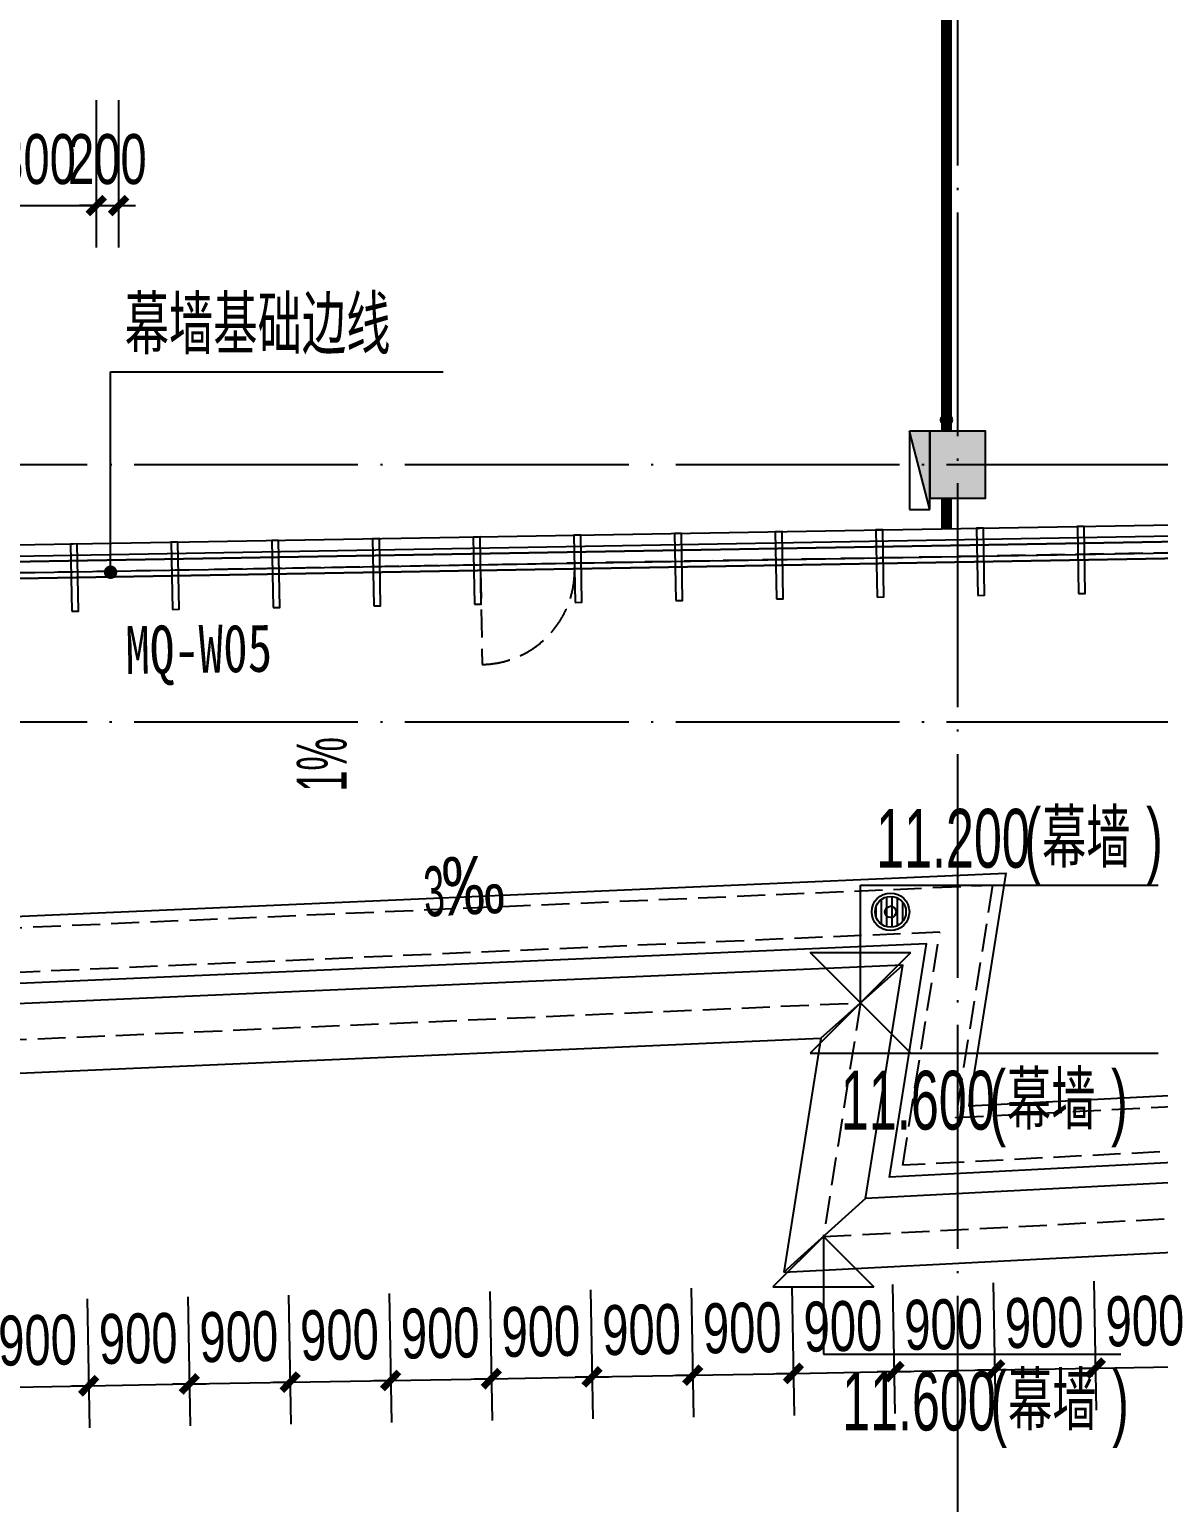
# Model space of a CAD drawing. Extents: x -409435 to 356702, y -107829 to 330904.
# Drawn here: x 33103 to 43196, y 171225 to 184388 of the extents above; entities that cross this region are included whole.
import ezdxf
from ezdxf.xclip import XClip

# ---------------------------------------------------------------- set-up
doc = ezdxf.new("R2010")
doc.units = 0
doc.header["$LTSCALE"] = 1000
doc.header["$MEASUREMENT"] = 0
doc.header["$XCLIPFRAME"] = 0
for name, pattern in [('104-14# 核心筒$0$DOTE', [2.42, 2, -0.2, 0.02, -0.2]), ('14#楼幕墙$0$DASH', [0.35, 0.25, -0.1]), ('X-104 14#平面$0$$0$DASH', [0.35, 0.25, -0.1]), ('X-104 14#平面$0$DASH', [0.35, 0.25, -0.1])]:
    doc.linetypes.add(name, pattern=pattern)
for name, color, linetype in [('01-标注_尺寸', 124, 'Continuous'), ('01-标注_符号', 200, 'Continuous'), ('02-TEXT_标注', 130, 'Continuous'), ('104-14# 核心筒$0$A-C_玻璃幕墙', 140, 'Continuous'), ('104-14# 核心筒$0$A_AXIS-轴线', 36, '104-14# 核心筒$0$DOTE'), ('104-14# 核心筒$0$A_STR-砼柱', 51, 'Continuous'), ('14#楼幕墙$0$A-C_玻璃幕墙', 140, 'Continuous'), ('14#楼幕墙$0$A-C_窗', 140, 'Continuous'), ('PUB_HATCH', 8, 'Continuous'), ('X-104 14#平面$0$01-标注_标高', 200, 'Continuous'), ('X-104 14#平面$0$01-标注_符号', 200, 'Continuous'), ('X-104 14#平面$0$02-TEXT_标注', 130, 'Continuous'), ('X-104 14#平面$0$02-TEXT_门窗', 151, 'Continuous'), ('X-104 14#平面$0$A-C_玻璃幕墙', 140, 'Continuous'), ('X-104 14#平面$0$A-O_分水线', 127, 'Continuous'), ('X-104 14#平面$0$A-O_屋面', 201, 'Continuous'), ('X-104 14#平面$0$A-O_散水', 134, 'Continuous'), ('X-104 14#平面$0$A-SUR_看线', 231, 'Continuous'), ('X-104 14#平面$0$A-TECH_水', 3, 'Continuous'), ('X-104 14#平面$0$A-TECH_结构', 21, 'Continuous'), ('X-104 14#平面$0$挡烟垂壁', 5, 'Continuous')]:
    doc.layers.add(name, color=color, linetype=linetype)
doc.layers.add('X-104 14#平面$0$000套内', color=226, linetype='Continuous', lineweight=30, plot=False)
doc.styles.add('_TCH_DIM', font='ros.shx', dxfattribs={"width": 0.8, "height": 2, "bigfont": 'jd.shx'})
doc.styles.add('_TCH_DIM_T3', font='ros.shx', dxfattribs={"width": 0.705882, "bigfont": 'jd.shx'})
doc.styles.add('X-104 14#平面$0$_TCH_DIM', font='ros.shx', dxfattribs={"width": 0.8, "bigfont": 'jd.shx'})
doc.styles.add('X-104 14#平面$0$_TCH_WINDOW', font='STXIHEI_0.TTF', dxfattribs={"width": 0.75, "height": 3.5})
doc.dimstyles.new('_TCH_ARCH&&150', dxfattribs={"dimtxt": 446.25, "dimasz": 150, "dimexe": 375, "dimexo": 450, "dimgap": 189.375, "dimtad": 1, "dimdec": 0, "dimzin": 0, "dimdsep": 46, "dimtxsty": '_TCH_DIM_T3', "dimblk": 'ARCHTICK', "dimcen": 0.09, "dimclrt": 7, "dimazin": 2, "dimtfac": 1, "dimtdec": 0, "dimtix": 1, "dimtmove": 2, "dimatfit": 3, "dimfxl": 0, "dimtolj": 1, "dimtzin": 0, "dimarcsym": 0})

# ---------------------------------------------------------------- blocks, each defined once
blk = doc.blocks.new('14#楼幕墙$0$A$C103B1A8E')
blk.add_lwpolyline([(0, 0), (60, 0), (60, 600), (0, 600)], close=True)
blk = doc.blocks.new('14#楼幕墙$0$A$C140B3602')
at = {"rotation": 359.9999999999836}
for p in [(16170, -300), (17070, -300), (17970, -300), (18870, -300), (19770, -300), (20670, -300), (21570, -300), (22470, -300), (23370, -300), (24270, -300), (25170, -300)]:
    blk.add_blockref('14#楼幕墙$0$A$C103B1A8E', p, dxfattribs=at)
blk = doc.blocks.new('14#楼幕墙$0$A$C2CD63A88')
at = {"linetype": '14#楼幕墙$0$DASH'}
blk.add_lwpolyline([(0, 670), (0, -170)], dxfattribs=at)
blk.add_arc((0, 670), 840, 270, 0, dxfattribs=at)
blk = doc.blocks.new('14#楼幕墙')
at = {"layer": '14#楼幕墙$0$A-C_玻璃幕墙'}
for p, q in [((17709, 179515), (45230, 179996)), ((17576, 179413), (45232, 179896)), ((17309, 179208), (45235, 179696)), ((17376, 179259), (45234, 179746))]:
    blk.add_line(p, q, dxfattribs=at)
blk.add_lwpolyline([(120742, 216995), (99427, 222925), (92266, 197155), (62308, 195791), (62738, 196820), (22065, 195795), (17309, 179208), (53491, 179840), (52927, 177185), (83500, 178466), (82418, 175654), (109062, 173768), (119297, 188914), (117563, 189300)], close=True, dxfattribs=at)
at = {"layer": '14#楼幕墙$0$A-C_玻璃幕墙', "rotation": 1.000000000000248}
blk.add_blockref('14#楼幕墙$0$A$C140B3602', (17309, 179208), dxfattribs=at)
at = {"layer": '14#楼幕墙$0$A-C_窗', "rotation": 1.000000000003353}
blk.add_blockref('14#楼幕墙$0$A$C2CD63A88', (37148, 178884), dxfattribs=at)
blk = doc.blocks.new('_FZH')
blk.add_lwpolyline([(-0.5, -0.5), (0.5, -0.5), (0.5, 0.5), (-0.5, 0.5)], close=True)
at = {"layer": 'PUB_HATCH'}
blk.add_solid([(-0.5, -0.5), (0.5, -0.5), (-0.5, 0.5), (0.5, 0.5)], dxfattribs=at)
blk = doc.blocks.new('104-14# 核心筒')
at = {"layer": '104-14# 核心筒$0$A-C_玻璃幕墙'}
blk.add_lwpolyline([(82417.6, 175653.6), (83499.8, 178465.9), (52926.6, 177184.7), (53491, 179839.8), (17309.3, 179208.2), (22065.4, 195794.6), (62738.3, 196820), (62307.5, 195791.2), (92265.6, 197155.1), (99426.9, 222925), (120741.8, 216994.6), (117562.9, 189300.5), (119297.3, 188914.5), (109062.3, 173767.9), (82417.6, 175653.6)], dxfattribs=at)
at = {"layer": '104-14# 核心筒$0$A_AXIS-轴线'}
for p, q in [((41400, 228733.6), (41400, 169654.9)), ((-9520, 180500), (50400, 180500)), ((-9520, 178200), (59400, 178200))]:
    blk.add_line(p, q, dxfattribs=at)
at = {"layer": '104-14# 核心筒$0$A_STR-砼柱', "xscale": 500, "yscale": 600, "zscale": 600}
blk.add_blockref('_FZH', (41400, 180500), dxfattribs=at)
blk = doc.blocks.new('X-104 14#平面$0$ydl')
h = blk.add_hatch()
h.set_pattern_fill('ANSI31', color=8, scale=30, angle=45)
h.set_pattern_definition([(90, (0, 0), (-47.625, 1e-14), [])])
edge = h.paths.add_edge_path()
edge.add_arc((0, 0), 138, 0, 360)
for radius in [168, 138]:
    blk.add_circle((0, 0), radius)
blk = doc.blocks.new('X-104 14#平面$0$ydlzh')
at = {"layer": 'X-104 14#平面$0$A-O_分水线'}
blk.add_blockref('X-104 14#平面$0$ydl', (-50070, -29275), dxfattribs=at)
blk = doc.blocks.new('X-104 14#平面$0$$TwtSys$00000434')
for p, q in [((-0.5, 0.5), (-0.5, -0.5)), ((-0.5, -0.5), (0.5, 0.5)), ((0.5, 0.5), (-0.5, 0.5)), ((0.5, -0.5), (0.5, 0.5)), ((-0.5, -0.5), (0.5, -0.5))]:
    blk.add_line(p, q)
blk.add_solid([(0.5, -0.5), (0.5, 0.5), (-0.5, -0.5)])
blk = doc.blocks.new('X-104 14#平面$0$A$C324F6C76')
at = {"layer": 'X-104 14#平面$0$A-TECH_水'}
blk.add_circle((-74600, 180900), 50, dxfattribs=at)
at = {"layer": 'X-104 14#平面$0$A-TECH_水', "xscale": -700, "yscale": -180, "zscale": 700, "rotation": 269.9999999999959}
blk.add_blockref('X-104 14#平面$0$$TwtSys$00000434', (-74840, 180450), dxfattribs=at)
blk = doc.blocks.new('X-104 14#平面')
blk.add_circle((40800, 176503.1), 50)
at = {"layer": 'X-104 14#平面$0$000套内'}
blk.add_lwpolyline([(59650, 177616.6), (53113.6, 177342.7), (53676.9, 179993), (17509.3, 179361.7), (21061.6, 191750), (22050, 191750), (22050, 186000), (23450, 186000), (23450, 184600), (29250, 184600), (29250, 186000), (33800, 186000), (33800, 192000), (41300, 192000), (41300, 196129.5), (59650, 196592.1)], close=True, dxfattribs=at)
at = {"layer": 'X-104 14#平面$0$01-标注_标高'}
for p, q in [((40532.1, 175690.6), (40532.1, 176740.6)), ((40532.1, 176740.6), (43191.6, 176740.6)), ((40532.1, 175690.6), (40082.1, 176140.6)), ((40082.1, 176140.6), (40982.1, 176140.6)), ((40532.1, 175690.6), (40982.1, 176140.6)), ((40532.1, 175690.6), (40082.1, 175240.6)), ((40532.1, 175690.6), (40982.1, 175240.6)), ((40082.1, 175240.6), (43191.6, 175240.6)), ((40199.6, 173602.3), (39749.6, 173152.3)), ((40199.6, 173602.3), (40649.6, 173152.3)), ((40199.6, 173602.3), (40199.6, 172552.3)), ((39749.6, 173152.3), (40649.6, 173152.3)), ((40199.6, 172552.3), (42859.1, 172552.3))]:
    blk.add_line(p, q, dxfattribs=at)
at = {"layer": 'X-104 14#平面$0$01-标注_符号'}
for p, q in [((33828.5, 179538.2), (33828.5, 181327.9)), ((33828.5, 181327.9), (36801.7, 181327.9))]:
    blk.add_line(p, q, dxfattribs=at)
at = {"layer": 'X-104 14#平面$0$01-标注_符号', "const_width": 60}
blk.add_lwpolyline([(33828.5, 179508.2, 1), (33828.5, 179568.2, 1)], format="xyb", close=True, dxfattribs=at)
at = {"layer": 'X-104 14#平面$0$A-C_玻璃幕墙'}
blk.add_lwpolyline([(82417.6, 175653.6), (83499.8, 178465.9), (52926.6, 177184.7), (53491, 179839.8), (17309.3, 179208.2), (22065.4, 195794.6), (62738.3, 196820), (62307.5, 195791.2), (92265.6, 197155.1), (99426.9, 222925), (120741.8, 216994.6), (117562.9, 189300.5), (119297.3, 188914.5), (109062.3, 173767.9), (82417.6, 175653.6)], dxfattribs=at)
at = {"layer": 'X-104 14#平面$0$A-O_屋面', "ltscale": 5}
for p, q in [((39845.1, 173283.6), (83828.3, 175553.8)), ((-6009.8, 173358.3), (40178.1, 175374.9)), ((40178.1, 175374.9), (39845.1, 173283.6))]:
    blk.add_line(p, q, dxfattribs=at)
for points in [[(82593.5, 176110.9), (40577.8, 173942.2), (40909.8, 176027.4), (-5236.8, 174012.6), (-2256.1, 188036.1)], [(40178.1, 175374.9), (40909.8, 176027.4)], [(40577.8, 173942.2), (39845.1, 173283.6)]]:
    blk.add_lwpolyline(points, dxfattribs=at)
at = {"layer": 'X-104 14#平面$0$A-O_散水'}
blk.add_lwpolyline([(-5012.4, 174202.6), (-2140.5, 187714.1), (6281.8, 185923.8), (9040, 198900), (22435.7, 198900), (15786.4, 175711.3), (41830.4, 176848.4), (41499.5, 174770.9), (82900.2, 176907.7), (82664.3, 176294.7), (40790.5, 174133.5), (41122.2, 176216.9)], close=True, dxfattribs=at)
at = {"layer": 'X-104 14#平面$0$A-O_散水', "linetype": 'X-104 14#平面$0$DASH'}
blk.add_lwpolyline([(-4887.8, 174308.1), (-2063.5, 187595.5), (6358.8, 185805.2), (9121, 198800), (22303, 198800), (15652, 175605.3), (41712.4, 176743.1), (41381.4, 174664.6), (82860.9, 176805.6), (82703.6, 176396.9), (40908.7, 174239.7), (41240.3, 176322.1)], close=True, dxfattribs=at)
at = {"layer": 'X-104 14#平面$0$A-SUR_看线', "linetype": 'X-104 14#平面$0$DASH', "ltscale": 2, "const_width": 100}
blk.add_lwpolyline([(41300, 180200), (41300, 179928.8)], dxfattribs=at)
at = {"layer": 'X-104 14#平面$0$A-TECH_结构', "linetype": 'X-104 14#平面$0$$0$DASH'}
blk.add_lwpolyline([(108910.7, 174079.4), (118802, 188717.3), (117234.1, 189066.3), (120414.6, 216774.3), (99635.6, 222555.6), (95312.9, 207000.2), (89162.1, 208711.5), (77269.5, 199400), (8635.1, 199400), (5919.8, 186625.4), (-2502.5, 188415.7), (-5635.8, 173674.9), (40532.1, 175690.6), (40199.6, 173602.3), (83848.5, 175853.1)], close=True, dxfattribs=at)
blk.add_lwpolyline([(82521.6, 175784.7), (83573.8, 178519), (52988.9, 177237.3), (53553, 179890.9), (17376, 179259.4), (22103.3, 195745.6), (62662.4, 196768.1), (62230.9, 195737.7), (92304.1, 197106.8), (95072, 207067.2)], dxfattribs=at)
at = {"layer": 'X-104 14#平面$0$挡烟垂壁', "linetype": 'X-104 14#平面$0$DASH', "ltscale": 2, "const_width": 100}
blk.add_lwpolyline([(41300, 185500), (41300, 180800)], dxfattribs=at)
ref = blk.add_blockref('104-14# 核心筒', (0, 0))
XClip(ref).set_block_clipping_path([(-38664.3623821461, -25500), (139216.5485069363, 330900)])
for name, p in [('X-104 14#平面$0$A$C324F6C76', (115900, 0)), ('14#楼幕墙', (0, 0)), ('X-104 14#平面$0$ydlzh', (90870.4, 205778.6))]:
    blk.add_blockref(name, p)
at = {"layer": 'X-104 14#平面$0$02-TEXT_标注', "style": 'X-104 14#平面$0$_TCH_DIM'}
for s, height, width, p in [('幕墙基础边线', 520.93, 0.8, (33954.9, 181485.4)), ('(', 525, 0.64, (41997, 176898.1)), ('幕墙', 520.93, 0.8, (42153.8, 176898.1)), (')', 525, 0.64, (43085, 176898.1)), ('11.200', 525, 0.64, (40670.8, 176898.1)), ('11.600', 525, 0.64, (40357.1, 174558.1)), ('(', 525, 0.64, (41683.3, 174558.1)), ('幕墙', 520.93, 0.8, (41840.1, 174558.1)), (')', 525, 0.64, (42771.3, 174558.1)), ('幕墙', 520.93, 0.8, (41849.9, 171869.8)), ('11.600', 525, 0.64, (40366.9, 171869.8)), ('(', 525, 0.64, (41693.1, 171869.8)), (')', 525, 0.64, (42781, 171869.8))]:
    blk.add_text(s, height=height, dxfattribs=dict(at, width=width)).set_placement(p)
at = {"layer": 'X-104 14#平面$0$02-TEXT_门窗', "style": 'X-104 14#平面$0$_TCH_WINDOW', "width": 0.75}
blk.add_text('MQ-W05', height=428.14, rotation=1, dxfattribs=at).set_placement((33965.2, 178627.7))
blk = doc.blocks.new('_ArchTick')
at = {"color": 0, "linetype": 'ByBlock', "const_width": 0.4}
blk.add_lwpolyline([(-0.5, -0.5), (0.5, 0.5)], dxfattribs=at)
blk = doc.blocks.new('*D1066')
at = {"layer": '01-标注_尺寸', "color": 0, "lineweight": -2, "transparency": 16777216}
for p, q in [((33700, 183756), (33700, 182439)), ((33900, 183756), (33900, 182439)), ((33700, 182814), (33550, 182814)), ((33700, 182814), (33900, 182814)), ((33900, 182814), (34050, 182814))]:
    blk.add_line(p, q, dxfattribs=at)
at = {"layer": 'Defpoints', "color": 0, "transparency": 16777216}
for p in [(33700, 184206), (33900, 184206), (33900, 182814)]:
    blk.add_point(p, dxfattribs=at)
at = {"layer": '01-标注_尺寸', "color": 0, "lineweight": -2, "transparency": 16777216, "xscale": 150, "yscale": 150, "zscale": 150}
blk.add_blockref('_ArchTick', (33700, 182814), dxfattribs=at)
at = {"layer": '01-标注_尺寸', "color": 0, "lineweight": -2, "transparency": 16777216, "xscale": 150, "yscale": 150, "zscale": 150, "rotation": 180}
blk.add_blockref('_ArchTick', (33900, 182814), dxfattribs=at)
at = {"layer": '01-标注_尺寸', "color": 7, "transparency": 16777216, "insert": (33800, 183227), "char_height": 446.2, "attachment_point": 5, "style": '_TCH_DIM_T3'}
blk.add_mtext('\\A1;200', dxfattribs=at)
blk = doc.blocks.new('*D1067')
at = {"layer": '01-标注_尺寸', "color": 0, "lineweight": -2, "transparency": 16777216}
for p, q in [((32400, 183756), (32400, 182439)), ((33700, 183756), (33700, 182439)), ((32400, 182814), (33700, 182814))]:
    blk.add_line(p, q, dxfattribs=at)
at = {"layer": 'Defpoints', "color": 0, "transparency": 16777216}
for p in [(32400, 184206), (33700, 184206), (33700, 182814)]:
    blk.add_point(p, dxfattribs=at)
at = {"layer": '01-标注_尺寸', "color": 0, "lineweight": -2, "transparency": 16777216, "xscale": 150, "yscale": 150, "zscale": 150, "rotation": 180}
blk.add_blockref('_ArchTick', (32400, 182814), dxfattribs=at)
at = {"layer": '01-标注_尺寸', "color": 0, "lineweight": -2, "transparency": 16777216, "xscale": 150, "yscale": 150, "zscale": 150}
blk.add_blockref('_ArchTick', (33700, 182814), dxfattribs=at)
at = {"layer": '01-标注_尺寸', "color": 7, "transparency": 16777216, "insert": (33050, 183227), "char_height": 446.2, "attachment_point": 5, "style": '_TCH_DIM_T3'}
blk.add_mtext('\\A1;1300', dxfattribs=at)
blk = doc.blocks.new('*D1508')
at = {"layer": '01-标注_尺寸', "color": 0, "lineweight": -2, "transparency": 16777216}
for p, q in [((32719, 173031), (32740, 171878)), ((33619, 173047), (33639, 171894)), ((32733, 172253), (32583, 172251)), ((32733, 172253), (33633, 172269)), ((33633, 172269), (33783, 172272))]:
    blk.add_line(p, q, dxfattribs=at)
at = {"layer": 'Defpoints', "color": 0, "transparency": 16777216}
for p in [(33611, 173497), (32712, 173481), (33633, 172269)]:
    blk.add_point(p, dxfattribs=at)
at = {"layer": '01-标注_尺寸', "color": 0, "lineweight": -2, "transparency": 16777216, "xscale": 150, "yscale": 150, "zscale": 150}
for p, rotation in [((32733, 172253), 1.000000000021579), ((33633, 172269), 181.0000000000216)]:
    blk.add_blockref('_ArchTick', p, dxfattribs=dict(at, rotation=rotation))
at = {"layer": '01-标注_尺寸', "color": 7, "transparency": 16777216, "insert": (33176, 172674), "char_height": 446.2, "attachment_point": 5, "rotation": 1, "style": '_TCH_DIM_T3'}
blk.add_mtext('\\A1;900', dxfattribs=at)
blk = doc.blocks.new('*D1509')
at = {"layer": '01-标注_尺寸', "color": 0, "lineweight": -2, "transparency": 16777216}
for p, q in [((33619, 173047), (33639, 171894)), ((34519, 173063), (34539, 171910)), ((33633, 172269), (33483, 172266)), ((33633, 172269), (34533, 172285)), ((34533, 172285), (34683, 172287))]:
    blk.add_line(p, q, dxfattribs=at)
at = {"layer": 'Defpoints', "color": 0, "transparency": 16777216}
for p in [(33611, 173497), (34511, 173513), (34533, 172285)]:
    blk.add_point(p, dxfattribs=at)
at = {"layer": '01-标注_尺寸', "color": 0, "lineweight": -2, "transparency": 16777216, "xscale": 150, "yscale": 150, "zscale": 150}
for p, rotation in [((33633, 172269), 1.000000000021499), ((34533, 172285), 181.0000000000215)]:
    blk.add_blockref('_ArchTick', p, dxfattribs=dict(at, rotation=rotation))
at = {"layer": '01-标注_尺寸', "color": 7, "transparency": 16777216, "insert": (34076, 172689), "char_height": 446.2, "attachment_point": 5, "rotation": 1, "style": '_TCH_DIM_T3'}
blk.add_mtext('\\A1;900', dxfattribs=at)
blk = doc.blocks.new('*D1510')
at = {"layer": '01-标注_尺寸', "color": 0, "lineweight": -2, "transparency": 16777216}
for p, q in [((34519, 173063), (34539, 171910)), ((35419, 173078), (35439, 171926)), ((35433, 172301), (35583, 172303)), ((34533, 172285), (34383, 172282)), ((34533, 172285), (35433, 172301))]:
    blk.add_line(p, q, dxfattribs=at)
at = {"layer": 'Defpoints', "color": 0, "transparency": 16777216}
for p in [(34511, 173513), (35411, 173528), (35433, 172301)]:
    blk.add_point(p, dxfattribs=at)
at = {"layer": '01-标注_尺寸', "color": 0, "lineweight": -2, "transparency": 16777216, "xscale": 150, "yscale": 150, "zscale": 150}
for p, rotation in [((34533, 172285), 1.000000000021739), ((35433, 172301), 181.0000000000217)]:
    blk.add_blockref('_ArchTick', p, dxfattribs=dict(at, rotation=rotation))
at = {"layer": '01-标注_尺寸', "color": 7, "transparency": 16777216, "insert": (34975, 172705), "char_height": 446.2, "attachment_point": 5, "rotation": 1, "style": '_TCH_DIM_T3'}
blk.add_mtext('\\A1;900', dxfattribs=at)
blk = doc.blocks.new('*D1511')
at = {"layer": '01-标注_尺寸', "color": 0, "lineweight": -2, "transparency": 16777216}
for p, q in [((36319, 173094), (36339, 171941)), ((35419, 173078), (35439, 171926)), ((35433, 172301), (36332, 172316)), ((36332, 172316), (36482, 172319)), ((35433, 172301), (35283, 172298))]:
    blk.add_line(p, q, dxfattribs=at)
at = {"layer": 'Defpoints', "color": 0, "transparency": 16777216}
for p in [(35411, 173528), (36311, 173544), (36332, 172316)]:
    blk.add_point(p, dxfattribs=at)
at = {"layer": '01-标注_尺寸', "color": 0, "lineweight": -2, "transparency": 16777216, "xscale": 150, "yscale": 150, "zscale": 150}
for p, rotation in [((35433, 172301), 1.000000000021579), ((36332, 172316), 181.0000000000216)]:
    blk.add_blockref('_ArchTick', p, dxfattribs=dict(at, rotation=rotation))
at = {"layer": '01-标注_尺寸', "color": 7, "transparency": 16777216, "insert": (35875, 172721), "char_height": 446.2, "attachment_point": 5, "rotation": 1, "style": '_TCH_DIM_T3'}
blk.add_mtext('\\A1;900', dxfattribs=at)
blk = doc.blocks.new('*D1512')
at = {"layer": '01-标注_尺寸', "color": 0, "lineweight": -2, "transparency": 16777216}
for p, q in [((36319, 173094), (36339, 171941)), ((37219, 173110), (37239, 171957)), ((36332, 172316), (36182, 172314)), ((36332, 172316), (37232, 172332)), ((37232, 172332), (37382, 172335))]:
    blk.add_line(p, q, dxfattribs=at)
at = {"layer": 'Defpoints', "color": 0, "transparency": 16777216}
for p in [(36311, 173544), (37211, 173560), (37232, 172332)]:
    blk.add_point(p, dxfattribs=at)
at = {"layer": '01-标注_尺寸', "color": 0, "lineweight": -2, "transparency": 16777216, "xscale": 150, "yscale": 150, "zscale": 150}
for p, rotation in [((37232, 172332), 181.0000000000196), ((36332, 172316), 1.000000000019661)]:
    blk.add_blockref('_ArchTick', p, dxfattribs=dict(at, rotation=rotation))
at = {"layer": '01-标注_尺寸', "color": 7, "transparency": 16777216, "insert": (36775, 172737), "char_height": 446.2, "attachment_point": 5, "rotation": 1, "style": '_TCH_DIM_T3'}
blk.add_mtext('\\A1;900', dxfattribs=at)
blk = doc.blocks.new('*D1513')
at = {"layer": '01-标注_尺寸', "color": 0, "lineweight": -2, "transparency": 16777216}
for p, q in [((37219, 173110), (37239, 171957)), ((38119, 173125), (38139, 171973)), ((37232, 172332), (37082, 172329)), ((37232, 172332), (38132, 172348)), ((38132, 172348), (38282, 172350))]:
    blk.add_line(p, q, dxfattribs=at)
at = {"layer": 'Defpoints', "color": 0, "transparency": 16777216}
for p in [(37211, 173560), (38111, 173575), (38132, 172348)]:
    blk.add_point(p, dxfattribs=at)
at = {"layer": '01-标注_尺寸', "color": 0, "lineweight": -2, "transparency": 16777216, "xscale": 150, "yscale": 150, "zscale": 150}
for p, rotation in [((37232, 172332), 1.000000000021579), ((38132, 172348), 181.0000000000216)]:
    blk.add_blockref('_ArchTick', p, dxfattribs=dict(at, rotation=rotation))
at = {"layer": '01-标注_尺寸', "color": 7, "transparency": 16777216, "insert": (37675, 172752), "char_height": 446.2, "attachment_point": 5, "rotation": 1, "style": '_TCH_DIM_T3'}
blk.add_mtext('\\A1;900', dxfattribs=at)
blk = doc.blocks.new('*D1514')
at = {"layer": '01-标注_尺寸', "color": 0, "lineweight": -2, "transparency": 16777216}
for p, q in [((38119, 173125), (38139, 171973)), ((39018, 173141), (39039, 171988)), ((38132, 172348), (37982, 172345)), ((38132, 172348), (39032, 172363)), ((39032, 172363), (39182, 172366))]:
    blk.add_line(p, q, dxfattribs=at)
at = {"layer": 'Defpoints', "color": 0, "transparency": 16777216}
for p in [(38111, 173575), (39011, 173591), (39032, 172363)]:
    blk.add_point(p, dxfattribs=at)
at = {"layer": '01-标注_尺寸', "color": 0, "lineweight": -2, "transparency": 16777216, "xscale": 150, "yscale": 150, "zscale": 150}
for p, rotation in [((38132, 172348), 1.000000000021579), ((39032, 172363), 181.0000000000216)]:
    blk.add_blockref('_ArchTick', p, dxfattribs=dict(at, rotation=rotation))
at = {"layer": '01-标注_尺寸', "color": 7, "transparency": 16777216, "insert": (38575, 172768), "char_height": 446.2, "attachment_point": 5, "rotation": 1, "style": '_TCH_DIM_T3'}
blk.add_mtext('\\A1;900', dxfattribs=at)
blk = doc.blocks.new('*D1515')
at = {"layer": '01-标注_尺寸', "color": 0, "lineweight": -2, "transparency": 16777216}
for p, q in [((39018, 173141), (39039, 171988)), ((39918, 173157), (39938, 172004)), ((39032, 172363), (38882, 172361)), ((39032, 172363), (39932, 172379)), ((39932, 172379), (40082, 172382))]:
    blk.add_line(p, q, dxfattribs=at)
at = {"layer": 'Defpoints', "color": 0, "transparency": 16777216}
for p in [(39011, 173591), (39910, 173607), (39932, 172379)]:
    blk.add_point(p, dxfattribs=at)
at = {"layer": '01-标注_尺寸', "color": 0, "lineweight": -2, "transparency": 16777216, "xscale": 150, "yscale": 150, "zscale": 150}
for p, rotation in [((39032, 172363), 1.000000000021419), ((39932, 172379), 181.0000000000214)]:
    blk.add_blockref('_ArchTick', p, dxfattribs=dict(at, rotation=rotation))
at = {"layer": '01-标注_尺寸', "color": 7, "transparency": 16777216, "insert": (39475, 172784), "char_height": 446.2, "attachment_point": 5, "rotation": 1, "style": '_TCH_DIM_T3'}
blk.add_mtext('\\A1;900', dxfattribs=at)
blk = doc.blocks.new('*D1516')
at = {"layer": '01-标注_尺寸', "color": 0, "lineweight": -2, "transparency": 16777216}
for p, q in [((39918, 173157), (39938, 172004)), ((40818, 173173), (40838, 172020)), ((39932, 172379), (39782, 172376)), ((39932, 172379), (40832, 172395)), ((40832, 172395), (40982, 172397))]:
    blk.add_line(p, q, dxfattribs=at)
at = {"layer": 'Defpoints', "color": 0, "transparency": 16777216}
for p in [(40810, 173623), (39910, 173607), (40832, 172395)]:
    blk.add_point(p, dxfattribs=at)
at = {"layer": '01-标注_尺寸', "color": 0, "lineweight": -2, "transparency": 16777216, "xscale": 150, "yscale": 150, "zscale": 150}
for p, rotation in [((39932, 172379), 1.000000000021739), ((40832, 172395), 181.0000000000217)]:
    blk.add_blockref('_ArchTick', p, dxfattribs=dict(at, rotation=rotation))
at = {"layer": '01-标注_尺寸', "color": 7, "transparency": 16777216, "insert": (40375, 172799), "char_height": 446.2, "attachment_point": 5, "rotation": 1, "style": '_TCH_DIM_T3'}
blk.add_mtext('\\A1;900', dxfattribs=at)
blk = doc.blocks.new('*D1517')
at = {"layer": '01-标注_尺寸', "color": 0, "lineweight": -2, "transparency": 16777216}
for p, q in [((40818, 173173), (40838, 172020)), ((41718, 173188), (41738, 172036)), ((40832, 172395), (40682, 172392)), ((40832, 172395), (41732, 172410)), ((41732, 172410), (41882, 172413))]:
    blk.add_line(p, q, dxfattribs=at)
at = {"layer": 'Defpoints', "color": 0, "transparency": 16777216}
for p in [(40810, 173623), (41710, 173638), (41732, 172410)]:
    blk.add_point(p, dxfattribs=at)
at = {"layer": '01-标注_尺寸', "color": 0, "lineweight": -2, "transparency": 16777216, "xscale": 150, "yscale": 150, "zscale": 150}
for p, rotation in [((40832, 172395), 1.000000000021419), ((41732, 172410), 181.0000000000214)]:
    blk.add_blockref('_ArchTick', p, dxfattribs=dict(at, rotation=rotation))
at = {"layer": '01-标注_尺寸', "color": 7, "transparency": 16777216, "insert": (41275, 172815), "char_height": 446.2, "attachment_point": 5, "rotation": 1, "style": '_TCH_DIM_T3'}
blk.add_mtext('\\A1;900', dxfattribs=at)
blk = doc.blocks.new('*D1518')
at = {"layer": '01-标注_尺寸', "color": 0, "lineweight": -2, "transparency": 16777216}
for p, q in [((41718, 173188), (41738, 172036)), ((42618, 173204), (42638, 172051)), ((41732, 172410), (41582, 172408)), ((41732, 172410), (42631, 172426)), ((42631, 172426), (42781, 172429))]:
    blk.add_line(p, q, dxfattribs=at)
at = {"layer": 'Defpoints', "color": 0, "transparency": 16777216}
for p in [(41710, 173638), (42610, 173654), (42631, 172426)]:
    blk.add_point(p, dxfattribs=at)
at = {"layer": '01-标注_尺寸', "color": 0, "lineweight": -2, "transparency": 16777216, "xscale": 150, "yscale": 150, "zscale": 150}
for p, rotation in [((41732, 172410), 1.000000000021739), ((42631, 172426), 181.0000000000217)]:
    blk.add_blockref('_ArchTick', p, dxfattribs=dict(at, rotation=rotation))
at = {"layer": '01-标注_尺寸', "color": 7, "transparency": 16777216, "insert": (42174, 172831), "char_height": 446.2, "attachment_point": 5, "rotation": 1, "style": '_TCH_DIM_T3'}
blk.add_mtext('\\A1;900', dxfattribs=at)
blk = doc.blocks.new('*D1519')
at = {"layer": '01-标注_尺寸', "color": 0, "lineweight": -2, "transparency": 16777216}
for p, q in [((42618, 173204), (42638, 172051)), ((43518, 173220), (43538, 172067)), ((42631, 172426), (43531, 172442)), ((43531, 172442), (43681, 172445)), ((42631, 172426), (42482, 172424))]:
    blk.add_line(p, q, dxfattribs=at)
at = {"layer": 'Defpoints', "color": 0, "transparency": 16777216}
for p in [(42610, 173654), (43510, 173670), (43531, 172442)]:
    blk.add_point(p, dxfattribs=at)
at = {"layer": '01-标注_尺寸', "color": 0, "lineweight": -2, "transparency": 16777216, "xscale": 150, "yscale": 150, "zscale": 150}
for p, rotation in [((42631, 172426), 1.000000000021579), ((43531, 172442), 181.0000000000216)]:
    blk.add_blockref('_ArchTick', p, dxfattribs=dict(at, rotation=rotation))
at = {"layer": '01-标注_尺寸', "color": 7, "transparency": 16777216, "insert": (43074, 172846), "char_height": 446.2, "attachment_point": 5, "rotation": 1, "style": '_TCH_DIM_T3'}
blk.add_mtext('\\A1;900', dxfattribs=at)

msp = doc.modelspace()

# ---------------------------------------------------------------- linework, layer by layer
at = {"layer": '01-标注_符号'}
for points in [[(36095.8, 178200, 0, 0, 0), (36095.8, 177700, 120, 0, 0), (36095.8, 177250, 0, 0, 0)], [(36236.9, 176284.3, 0, 0, 0), (37088.9, 176323.6, 120, 0, 0), (37538.4, 176344.3, 0, 0, 0)]]:
    msp.add_lwpolyline(points, format="xyseb", dxfattribs=at)

# ---------------------------------------------------------------- block references
msp.add_blockref('X-104 14#平面', (0, 0))

# ---------------------------------------------------------------- texts
at = {"layer": '02-TEXT_标注', "style": '_TCH_DIM'}
for s, height, rotation, width, p in [('1%%%', 446.25, 90, 0.564706, (35938.3, 177578)), ('3', 446.2, 2.6417, 0.564706, (36637.1, 176460.4)), ('‰', 520.9, 2.6417, 0.8, (36804.9, 176468.2))]:
    msp.add_text(s, height=height, rotation=rotation, dxfattribs=dict(at, width=width)).set_placement(p)

# ---------------------------------------------------------------- dimensions: what is measured, and where the dimension line sits
at = {"layer": '01-标注_尺寸'}
for p1, p2, distance, picture, middle in [((32400, 184206.2), (33700, 184206.2), -1392, '*D1067', (33050, 183226.7)), ((33700, 184206.2), (33900, 184206.2), -1392, '*D1066', (33800, 183226.7)), ((39910.5, 173606.8), (40810.3, 173622.5), -1227.9, '*D1516', (40374.6, 172799.4)), ((40810.3, 173622.5), (41710.2, 173638.2), -1227.9, '*D1517', (41274.5, 172815.1)), ((41710.2, 173638.2), (42610.1, 173653.9), -1227.9, '*D1518', (42174.4, 172830.8)), ((42610.1, 173653.9), (43509.9, 173669.6), -1227.9, '*D1519', (43074.2, 172846.5)), ((32711.6, 173481.2), (33611.4, 173496.9), -1227.9, '*D1508', (33175.7, 172673.7)), ((33611.4, 173496.9), (34511.3, 173512.6), -1227.9, '*D1509', (34075.6, 172689.4)), ((34511.3, 173512.6), (35411.2, 173528.3), -1227.9, '*D1510', (34975.5, 172705.1)), ((35411.2, 173528.3), (36311, 173544), -1227.9, '*D1511', (35875.3, 172720.8)), ((36311, 173544), (37210.9, 173559.7), -1227.9, '*D1512', (36775.2, 172736.5)), ((37210.9, 173559.7), (38110.7, 173575.4), -1227.9, '*D1513', (37675, 172752.2)), ((38110.7, 173575.4), (39010.6, 173591.1), -1227.9, '*D1514', (38574.9, 172767.9)), ((39010.6, 173591.1), (39910.5, 173606.8), -1227.9, '*D1515', (39474.8, 172783.6))]:
    dim = msp.add_aligned_dim(p1=p1, p2=p2, distance=distance, dimstyle='_TCH_ARCH&&150', dxfattribs=at)
    dim.commit()
    dim.dimension.update_dxf_attribs({"geometry": picture, "text_midpoint": middle})

doc.saveas('drawing.dxf')
